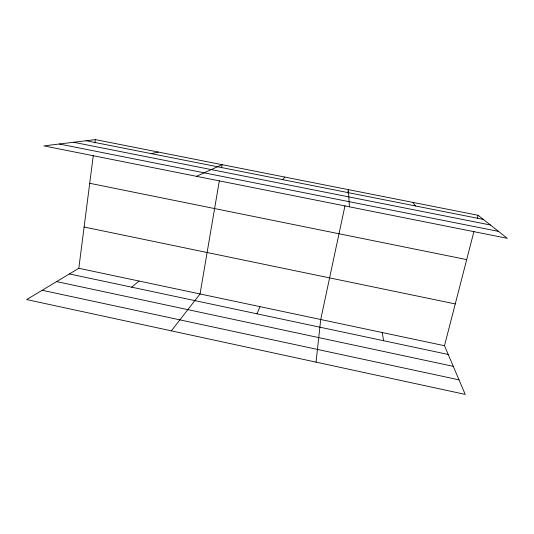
<?xml version="1.0" encoding="UTF-8"?>
<svg xmlns="http://www.w3.org/2000/svg" width="534" height="534" viewBox="0 0 534 534"><rect width="100%" height="100%" fill="white"/><g stroke="black" fill="none" stroke-linecap="round" stroke-linejoin="round"><path stroke-width="0.8" d="M316.048 362.145L320.72 319.506L344.991 205.683M473.965 231.402L444.488 345.712L465.227 394.399L26.7 299.574L78.812 268.288L93.323 155.26M94.912 142.898L95.332 139.601L478.117 215.289L507.3 238.318L43.915 145.882L95.332 139.601M219.314 180.919L200.043 293.954L171.334 330.853M221.537 167.916L222.091 164.666L196.499 176.32M347.727 192.847L348.415 189.643L349.41 206.825M477.289 218.513L478.117 215.289M256.961 313.812L259.998 306.649M282.606 179.644L284.836 177.068M131.711 287.192L139.04 281.038M151.349 153.652L158.291 152.05M86.101 140.729L483.323 219.394M73.558 142.264L490.419 224.994M59.287 144.006L498.522 231.396M89.725 183.282L466.689 259.604M84.112 227.017L455.262 303.926M78.812 268.288L444.488 345.712M69.393 273.942L448.213 354.456M56.637 281.605L453.273 366.344M42.186 290.276L459.033 379.854M412.835 202.379L415.492 205.964M382.211 332.522L383.626 340.732"/></g></svg>
